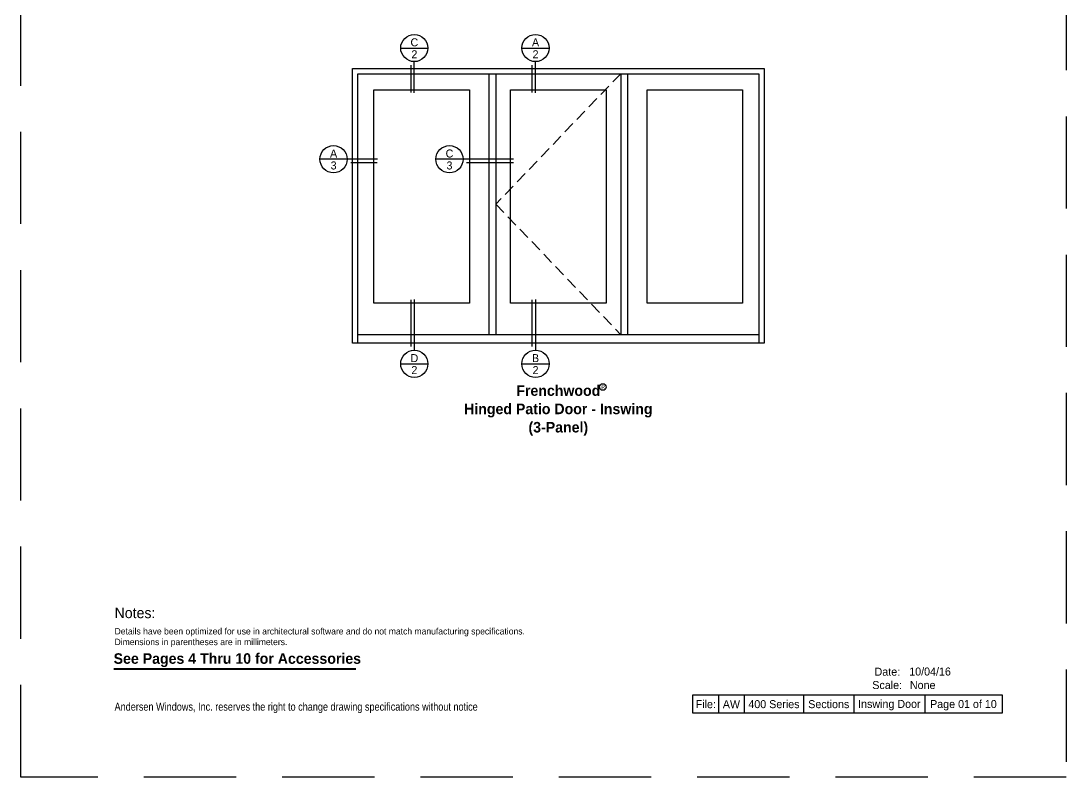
# Model space of a CAD drawing. Extents: x 0 to 323, y 0 to 44.
# Drawn here: x 0 to 34, y 0 to 24.61 of the extents above; entities that cross this region are included whole.
import ezdxf
from ezdxf.enums import TextEntityAlignment as Align

# ---------------------------------------------------------------- set-up
doc = ezdxf.new("R2010")
doc.units = 0
doc.header["$LTSCALE"] = 6
doc.header["$MEASUREMENT"] = 0
doc.linetypes.add('DASHED', pattern=[0.75, 0.5, -0.25])
for name, color, linetype in [('A-ANNO-TEXT', 4, 'CONTINUOUS'), ('A-ELEV-GLAZ-OPERATION', 1, 'DASHED'), ('A-ELEV-GLAZ-SIGHTLINES', 6, 'CONTINUOUS')]:
    doc.layers.add(name, color=color, linetype=linetype)
doc.layers.add('PLOT VIEW', color=1, linetype='DASHED', plot=False)
doc.styles.add('ADF Text', font='FRABK.TTF', dxfattribs={"width": 0.85})

# ---------------------------------------------------------------- blocks, each defined once
blk = doc.blocks.new('200 Series Sections')
at = {"layer": 'PLOT VIEW'}
blk.add_lwpolyline([(0, 44), (34, 44), (34, 0), (0, 0)], close=True, dxfattribs=at)
at = {"layer": 'A-ANNO-TEXT', "line_spacing_factor": 1.04, "style": 'ADF Text'}
for s, insert, char_height, width, attachment_point in [('{\\W1;Notes:}', (3.047, 5.516), 0.34375, 25.6958, 1), ('Andersen Windows, Inc. reserves the right to change drawing specifications without notice', (3.047, 2.083), 0.26042, 13.9095, 7)]:
    blk.add_mtext(s, dxfattribs=dict(at, insert=insert, char_height=char_height, width=width, attachment_point=attachment_point))
at = {"layer": 'A-ANNO-TEXT', "style": 'ADF Text'}
for s, insert, char_height, width, attachment_point in [('\\pi-0.625,l0.625,t0.625;{\\W1;Details have been optimized for use in architectural software and do not match manufacturing specifications.\\PDimensions in parentheses are in millimeters.}', (3.047, 4.85), 0.208333, 23.35277, 1), ('\\pi0.042099;{\\W1;Date:\\P\\pi-0.032878;Scale:}', (27.728, 2.862), 0.26042, 0.90494, 7), ('{\\W1;10/04/16\\P3" (76) = 1\' (305)}', (28.897, 2.793), 0.26042, 3.02006, 7)]:
    blk.add_mtext(s, dxfattribs=dict(at, insert=insert, char_height=char_height, width=width, attachment_point=attachment_point))
blk = doc.blocks.new('AW Elevation Scale')
blk.add_wipeout([(-5.243, 3.213), (-2.138, 3.213), (-2.138, 2.737), (-5.243, 2.737)]).dxf.layer = 'A-ANNO-TEXT'
at = {"layer": 'A-ANNO-TEXT', "insert": (-5.081, 2.862), "char_height": 0.2604, "width": 1.56424, "attachment_point": 7, "style": 'ADF Text'}
blk.add_mtext('{\\W1;None}', dxfattribs=at)
blk = doc.blocks.new('AW Detail Section Balloon Head')
at = {"layer": 'A-ANNO-TEXT'}
for p, q in [((-0.443, -0.443), (0.443, -0.443)), ((0, -1.896), (0, -0.886))]:
    blk.add_line(p, q, dxfattribs=at)
at = {"layer": 'A-ANNO-TEXT', "const_width": 0.04}
blk.add_lwpolyline([(-0.111, -1.896), (-0.111, -0.997)], dxfattribs=at)
at = {"layer": 'A-ANNO-TEXT'}
blk.add_circle((0, -0.443), 0.443, dxfattribs=at)
blk = doc.blocks.new('AW Detail Section Balloon Left')
at = {"layer": 'A-ANNO-TEXT'}
blk.add_line((1.872, 0), (0, 0), dxfattribs=at)
at = {"layer": 'A-ANNO-TEXT', "const_width": 0.04}
blk.add_lwpolyline([(1.872, -0.111), (0.997, -0.111)], dxfattribs=at)
at = {"layer": 'A-ANNO-TEXT'}
blk.add_circle((0.443, 0), 0.443, dxfattribs=at)
blk = doc.blocks.new('AW Detail Section Balloon Horizontal Wide')
at = {"layer": 'A-ANNO-TEXT'}
for p, q in [((0, 2.533), (0, 0.886)), ((-0.443, 0.443), (0.443, 0.443))]:
    blk.add_line(p, q, dxfattribs=at)
at = {"layer": 'A-ANNO-TEXT', "const_width": 0.04}
blk.add_lwpolyline([(-0.111, 2.533), (-0.111, 0.997)], dxfattribs=at)
at = {"layer": 'A-ANNO-TEXT'}
blk.add_circle((0, 0.443), 0.443, dxfattribs=at)
blk = doc.blocks.new('AW Detail Section Balloon Wide Vertical Cut')
at = {"layer": 'A-ANNO-TEXT'}
blk.add_line((2.533, 0), (0, 0), dxfattribs=at)
at = {"layer": 'A-ANNO-TEXT', "const_width": 0.04}
blk.add_lwpolyline([(2.533, -0.111), (0.997, -0.111)], dxfattribs=at)
at = {"layer": 'A-ANNO-TEXT'}
blk.add_circle((0.443, 0), 0.443, dxfattribs=at)

msp = doc.modelspace()

# ---------------------------------------------------------------- linework, layer by layer
at = {"layer": 'A-ANNO-TEXT'}
for p, q in [((22.6963246, 2.6804896), (22.6963246, 2.0833332)), ((23.529658, 2.6804896), (23.529658, 2.0833332)), ((25.4630288, 2.6804896), (25.4630288, 2.0833332)), ((27.095776, 2.6804896), (27.095776, 2.0833332)), ((29.4037753, 2.6804896), (29.4037753, 2.0833332))]:
    msp.add_line(p, q, dxfattribs=at)
at = {"layer": 'A-ANNO-TEXT', "const_width": 0.0625}
msp.add_lwpolyline([(3.0161234, 3.520087), (10.8997295, 3.520087)], dxfattribs=at)
at = {"layer": 'A-ANNO-TEXT'}
msp.add_lwpolyline([(21.8629913, 2.6804896), (31.9166683, 2.6804896), (31.9166683, 2.0833332), (21.8629913, 2.0833332)], close=True, dxfattribs=at)
msp.add_circle((18.9314726, 12.6938597), 0.1066513, dxfattribs=at).dxf.unprotected_set("ltscale", 0)
at = {"layer": 'A-ELEV-GLAZ-OPERATION', "ltscale": 0.125, "elevation": -0.276125}
msp.add_lwpolyline([(19.5130608, 22.8906249), (15.4505719, 18.6435624), (19.5130608, 14.3964999)], dxfattribs=at)
at = {"layer": 'A-ELEV-GLAZ-SIGHTLINES', "ltscale": 0.5}
for p, q in [((10.9565039, 22.8906249), (24.0072539, 22.8906249)), ((10.9565039, 14.1249999), (10.9565039, 22.8906249)), ((15.2246969, 22.8906249, 0.276125), (15.2246969, 14.3964999, 0.276125)), ((15.4505719, 22.8906249, -0.276125), (15.4505719, 14.3964999, -0.276125)), ((19.5130664, 22.8906249), (19.5130664, 14.3964999)), ((19.7346914, 22.8906249, 0.276125), (19.7346914, 14.3964999, 0.276125)), ((24.0072539, 22.8906249), (24.0072539, 14.1249999)), ((24.0072539, 14.3964999), (10.9565039, 14.3964999))]:
    msp.add_line(p, q, dxfattribs=at)
for points in [[(10.7846289, 23.0624999), (24.1791289, 23.0624999), (24.1791289, 14.1249999), (10.7846289, 14.1249999)], [(11.4858164, 22.3651561), (14.5950664, 22.3651561), (14.5950664, 15.4277186), (11.4858164, 15.4277186)], [(15.9271914, 22.3651561), (19.0364414, 22.3651561), (19.0364414, 15.4277186), (15.9271914, 15.4277186)], [(20.3685664, 22.3651561), (23.4778164, 22.3651561), (23.4778164, 15.4277186), (20.3685664, 15.4277186)]]:
    msp.add_lwpolyline(points, close=True, dxfattribs=at)

# ---------------------------------------------------------------- block references
at = {"layer": 'A-ANNO-TEXT'}
for name, p in [('200 Series Sections', (0.0000016, -0.0000001)), ('AW Detail Section Balloon Head', (12.7977476, 24.1679652)), ('AW Detail Section Balloon Head', (16.7391226, 24.1679652)), ('AW Detail Section Balloon Left', (9.7273543, 20.1068456, 0.276125)), ('AW Detail Section Balloon Wide Vertical Cut', (13.4963925, 20.1068456, 0.276125)), ('AW Detail Section Balloon Horizontal Wide', (12.7977476, 13.0056159)), ('AW Detail Section Balloon Horizontal Wide', (16.7391226, 13.0056159))]:
    msp.add_blockref(name, p, dxfattribs=at)

# ---------------------------------------------------------------- texts
at = {"layer": 'A-ANNO-TEXT', "style": 'ADF Text'}
for s, p in [('C', (12.7995681, 23.7021239)), ('A', (16.7409431, 23.7021239)), ('A', (10.1719506, 20.08378, 0.276125)), ('C', (13.9409888, 20.08378, 0.276125)), ('D', (12.7995681, 13.425326)), ('B', (16.7409431, 13.425326))]:
    msp.add_text(s, height=0.2604167, dxfattribs=at).set_placement(p, align=Align.BOTTOM_CENTER)
for s, p in [('2', (12.7995681, 23.6523045)), ('2', (16.7409431, 23.6523045)), ('3', (10.1719506, 20.0339606, 0.276125)), ('3', (13.9409888, 20.0339606, 0.276125)), ('2', (12.7995681, 13.3755066)), ('2', (16.7409431, 13.3755066))]:
    msp.add_text(s, height=0.2604167, dxfattribs=at).set_placement(p, align=Align.TOP_CENTER)
at = {"layer": 'A-ANNO-TEXT', "char_height": 0.34375, "line_spacing_factor": 1.04, "style": 'ADF Text'}
for s, insert, width, attachment_point in [('{\\fFranklin Gothic Book|b1|i0|c0|p34;\\W1;Frenchwood\\PHinged Patio Door - Inswing\\P(3-Panel)}', (17.4818789, 12.7499999), 6.869578845, 2), ('{\\fFranklin Gothic Book|b1|i0|c0|p34;\\W1;See Pages 4 Thru 10 for Accessories}', (3.0161234, 3.5806771), 8.214213634, 7)]:
    msp.add_mtext(s, dxfattribs=dict(at, insert=insert, width=width, attachment_point=attachment_point))
at = {"layer": 'A-ANNO-TEXT', "style": 'ADF Text'}
for s, insert, char_height, width, attachment_point in [('R', (18.9420834, 12.6938597), 0.1181641, 0.266745427, 5), ('{\\W1;File:}', (22.279658, 2.2401422), 0.260416667, 0.833333333, 8), ('{\\W1;AW}', (23.1129913, 2.2401422), 0.26041667, 0.833333333, 8), ('{\\W1;400 Series}', (24.4963434, 2.240142), 0.260416667, 1.933370854, 8), ('{\\W1;Sections}', (26.2794024, 2.240142), 0.260416667, 1.632747151, 8), ('{\\W1;Inswing Door}', (28.2497756, 2.1726897), 0.260416667, 2.307999283, 8), ('{\\W1;Page 01 of 10}', (30.6602218, 2.1692297), 0.260416667, 2.512893023, 8)]:
    msp.add_mtext(s, dxfattribs=dict(at, insert=insert, char_height=char_height, width=width, attachment_point=attachment_point))

# ---------------------------------------------------------------- next in the draw order: block references
at = {"layer": 'A-ANNO-TEXT'}
msp.add_blockref('AW Elevation Scale', (34.0000016, -0.0000001), dxfattribs=at)

doc.saveas('drawing.dxf')
